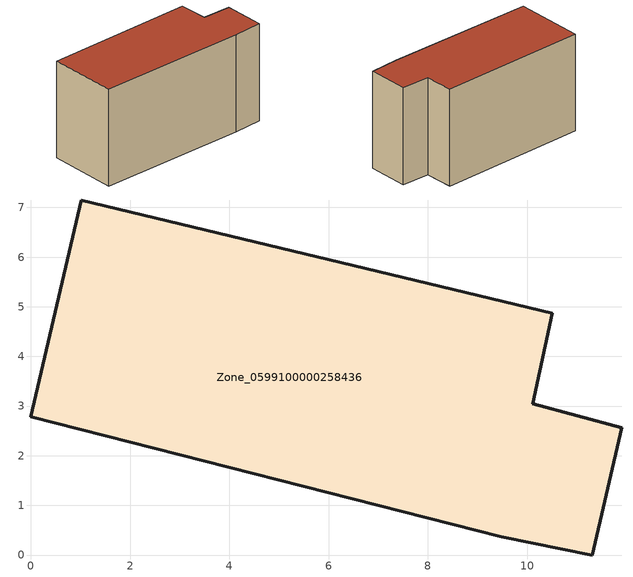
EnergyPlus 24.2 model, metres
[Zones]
Zone_0599100000258436
 floor ground (C_G): 11.31,0 9.48,0.37 0,2.78 1.02,7.15 10.5,4.87 10.11,3.05 11.9,2.56 z0
 wall outside (C_F): 9.48,0.37 11.31,0 11.9,2.56 10.11,3.05 10.5,4.87 1.02,7.15 0,2.78 9.48,0.37 z0:6.42
 roof outside (C_R): 11.9,2.56 10.11,3.05 10.5,4.87 1.02,7.15 0,2.78 9.48,0.37 11.31,0 z6.42
[BUILDING]
Pand.0599100000258436: North Axis=0; Terrain=City; Loads Convergence Tolerance Value=0.04; Temperature Convergence Tolerance Value=0.4; Solar Distribution=FullExterior; Maximum Number of Warmup Days=25; Minimum Number of Warmup Days=1
[Site:Location]
Rotterdam.The.Hague.AP_ZH_NLD Design_Conditions: Latitude=51.96; Longitude=4.45; Time Zone=1; Elevation=-4.5
[SITE:GROUNDTEMPERATURE:BUILDINGSURFACE]
18, 18, 18, 18, 18, 18, 18, 18, 18, 18, 18, 18
[MATERIAL] Thermal Absorptance=0.9; Solar Absorptance=0.7; Visible Absorptance=0.7
Name | Roughness | Thickness | Conductivity | Density | Specific Heat
G.TI.1946 | MediumSmooth | 0.15 | 1 | 540 | 1210
F.TI.1946 | Rough | 0.3 | 0.857143 | 1920 | 840
R.TI.1946 | MediumRough | 0.2 | 0.1 | 1500 | 1000
[CONSTRUCTION]
C_G: G.TI.1946
C_F: F.TI.1946
C_R: R.TI.1946
[ZONE]
Zone_0599100000258436: Type=1; Multiplier=1; Ceiling Height=Autocalculate; Volume=Autocalculate; Floor Area=autocalculate; Part of Total Floor Area=Yes
[ZONEINFILTRATION:DESIGNFLOWRATE]
Infil_Zone_0599100000258436: Zone or ZoneList or Space or SpaceList=Zone_0599100000258436; Schedule=AlwaysOn; Design Flow Rate Calculation Method=Flow/Area; Flow Rate per Floor Area=0.003; Constant Term Coefficient=1; Temperature Term Coefficient=0; Velocity Term Coefficient=0; Velocity Squared Term Coefficient=0
[HVACTEMPLATE:ZONE:IDEALLOADSAIRSYSTEM]
Zone_0599100000258436: Maximum Heating Supply Air Temperature=50; Minimum Cooling Supply Air Temperature=13; Maximum Heating Supply Air Humidity Ratio=0.0156; Minimum Cooling Supply Air Humidity Ratio=0.0077; Heating Limit=NoLimit; Cooling Limit=NoLimit; Dehumidification Control Type=ConstantSensibleHeatRatio; Cooling Sensible Heat Ratio=0.7; Dehumidification Setpoint=60; Humidification Control Type=None; Humidification Setpoint=30; Outdoor Air Method=None; Outdoor Air Flow Rate per Person=0.00944; Outdoor Air Flow Rate per Zone Floor Area=0; Outdoor Air Flow Rate per Zone=0; Demand Controlled Ventilation Type=None; Outdoor Air Economizer Type=NoEconomizer; Heat Recovery Type=None; Sensible Heat Recovery Effectiveness=0.7; Latent Heat Recovery Effectiveness=0.65
[ZONECONTROL:THERMOSTAT]
ThermostatControl_Zone_0599100000258436: Zone or ZoneList=Zone_0599100000258436; Control Type Schedule=DualSetpointControlType; Control 1=Thermostat_Zone_0599100000258436; Temperature Difference Between Cutout And Setpoint=0
[THERMOSTATSETPOINT:DUALSETPOINT]
Thermostat_Zone_0599100000258436: Heating Setpoint Temperature Schedule=HeatingSetpoint_Zone_0599100000258436; Cooling Setpoint Temperature Schedule=CoolingSetpoint_Zone_0599100000258436
[SCHEDULE:COMPACT]
HeatingSetpoint_Zone_0599100000258436: Through: 12/31, For: AllDays, Until: 24:00, 21
CoolingSetpoint_Zone_0599100000258436: Through: 12/31, For: AllDays, Until: 24:00, 24
DualSetpointControlType: Through: 12/31, For: AllDays, Until: 24:00, 4
AlwaysOn: Through: 12/31, For: AllDays, Until: 24:00, 1
